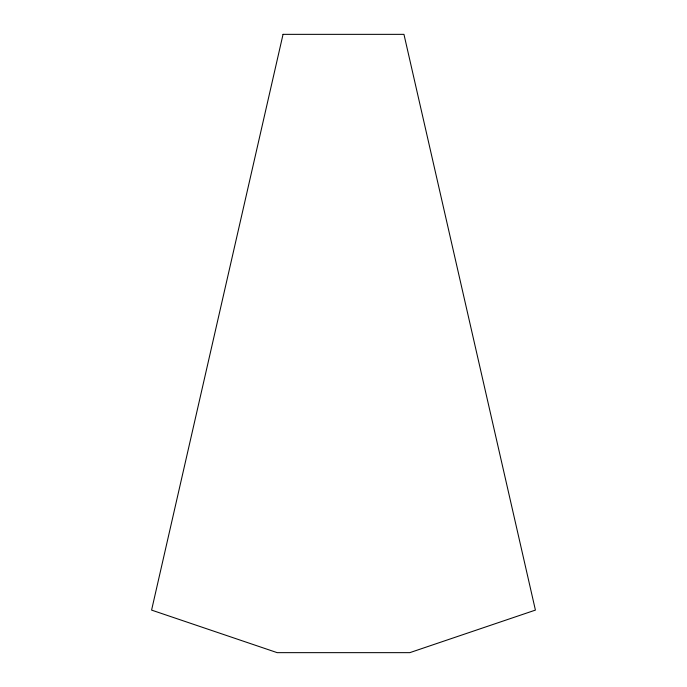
<?xml version="1.0" encoding="UTF-8"?>
<svg xmlns="http://www.w3.org/2000/svg" width="687" height="687" viewBox="0 0 687 687"><rect width="100%" height="100%" fill="white"/><g stroke="black" fill="none" stroke-linecap="round" stroke-linejoin="round"><path stroke-width="1.03" d="M283.044 34.35L151.587 610.099L277.187 652.65L409.813 652.65L535.413 610.099L403.956 34.35L283.044 34.35"/></g></svg>
